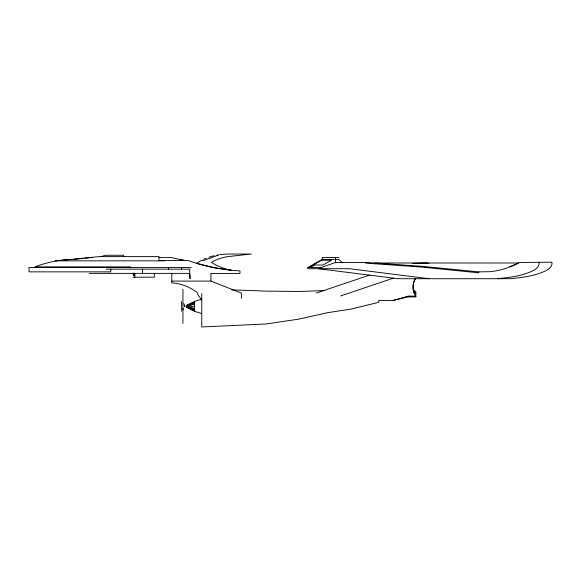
<?xml version="1.0" encoding="UTF-8"?>
<svg xmlns="http://www.w3.org/2000/svg" width="581" height="581" viewBox="0 0 581 581"><rect width="100%" height="100%" fill="white"/><g stroke="black" fill="none" stroke-linecap="round" stroke-linejoin="round"><path stroke-width="0.87" d="M181.613 301.466L181.613 311.242M179.384 259.337L183.981 260.353M428.952 278.713L349.464 268.712L307.756 268.712L307.756 267.558L322.23 259.402L338.912 259.402L341.839 262.474M201.549 299.193L194.635 301.35L186.414 305.613L194.635 302.178M194.635 302.026L186.414 305.715L194.635 302.737M203.691 259.286L206.24 258.196M375.115 263.004L422.271 266.352L478.715 271.886L489.304 271.712A75.603 75.603 0 0 0 506.559 268.146L518.47 263.004L375.115 263.004L365.681 262.474L335.542 262.474L321.068 267.558L307.756 267.558M316.42 293.035L369.458 275.118M340.568 295.976L393.606 278.059M415.822 296.128L408.232 296.128L393.126 300.428L378.797 300.428L378.797 302.287L351.396 309.019L327.328 312.731L299.033 319.078L266.541 323.937L201.76 326.972L201.76 293.485M101.268 256.599L105.481 255.248L123.717 255.248L123.717 256.599M208.833 257.23L214.149 255.669M71.55 259.554C59.4 259.54 46.785 262.445 34.947 266.868L130.405 266.868L130.928 267.471M415.822 291.836L415.822 296.884L408.232 296.884L393.126 300.428M194.635 303.856L186.414 305.984L194.635 304.27M497.772 278.713C509.842 277.384 522.217 276.055 533.249 270.593C536.285 269.032 539.72 266.316 539.081 262.474M219.582 254.616L227.868 254.028L251.384 254.028L229.393 256.432A46.567 46.567 0 0 0 211.375 262.314A54.846 54.846 0 0 0 231.122 270.201L213.59 267.587L196.407 263.266L201.2 260.499L203.408 260.499L218.558 255.081L216.851 255.081M158.983 260.84L158.983 256.599L99.191 256.599L66.938 259.86L63.903 259.692M73.271 259.387L83.236 258.407M85 258.233L92.205 257.376M324.677 290.551L299.033 291.466L266.541 291.125L231.797 289.883M338.912 257.463L322.23 257.463L322.23 259.402M159.063 257.572L171.351 257.572L184.576 260.484M158.584 260.484L187.99 260.484A180.669 180.669 0 0 0 239.96 270.862L239.96 273.433L210.903 273.433L210.903 281.095L241.362 293.078L241.362 298.249M55.115 260.84L164.546 260.84M191.113 267.471L29.05 267.471L29.05 271.857L110.775 271.857L110.775 269.163M106.308 269.163L189.718 269.163L189.718 278.51M89.198 273.375L189.718 273.375L190.43 278.51M133.26 275.183L134.531 275.183M132.708 277.202L154.357 277.202L154.357 273.433M171.809 281.095L210.903 281.095M408.581 296.55L415.822 296.55A63.91 31.955 0 0 1 415.604 278.35M186.414 306.354L194.635 306.354M318.388 268.712L397.876 278.713L510.641 278.713C522.711 277.384 535.079 276.055 546.111 270.593C549.277 269.018 552.684 266.134 551.95 262.191L519.479 262.474A75.603 75.603 0 0 1 509.886 266.955M194.635 308.446L186.414 306.724L194.635 308.86M194.635 310.53L186.414 307.102L194.635 311.358L201.549 313.515M194.635 309.971L186.414 307L194.635 310.69M201.76 299.978L197.787 294.611L197.787 293.078A46.407 46.407 0 0 0 171.809 282.86L171.809 273.433M183.843 303.667L185.063 306.296M415.822 292.984L414.5 290.435L414.5 293.775A63.91 31.955 0 0 1 415.248 278.757M478.715 271.886L478.715 272.838L422.271 267.137L365.681 263.12L365.681 262.474M408.232 296.128L408.232 296.884M335.542 257.463L335.542 262.474M321.068 267.558L321.068 268.712M194.635 301.35L194.635 311.358M184.526 305.926L184.526 306.79M183.095 308.576L183.095 309.709M182.935 289.287L182.935 323.428M181.555 267.471L181.555 269.163M168.563 267.471L168.563 269.163M142.439 269.163L142.439 273.375M134.865 273.433L134.865 277.202M134.531 273.164L134.458 275.183M133.26 273.164L133.332 275.183M416.207 263.491A185.448 160.603 0 0 1 426.962 263.222M428.967 263.367A24.249 24.249 0 0 0 427.906 263.222L416.998 263.222A34.78 34.78 0 0 0 412.307 263.476M133.71 274.029C133.95 275.866 134.305 272.692 133.71 274.029M321.598 260.23L310.239 266.635L312.12 266.635L315.011 265.001L323.08 265.001L331.548 260.23L321.598 260.23"/></g></svg>
